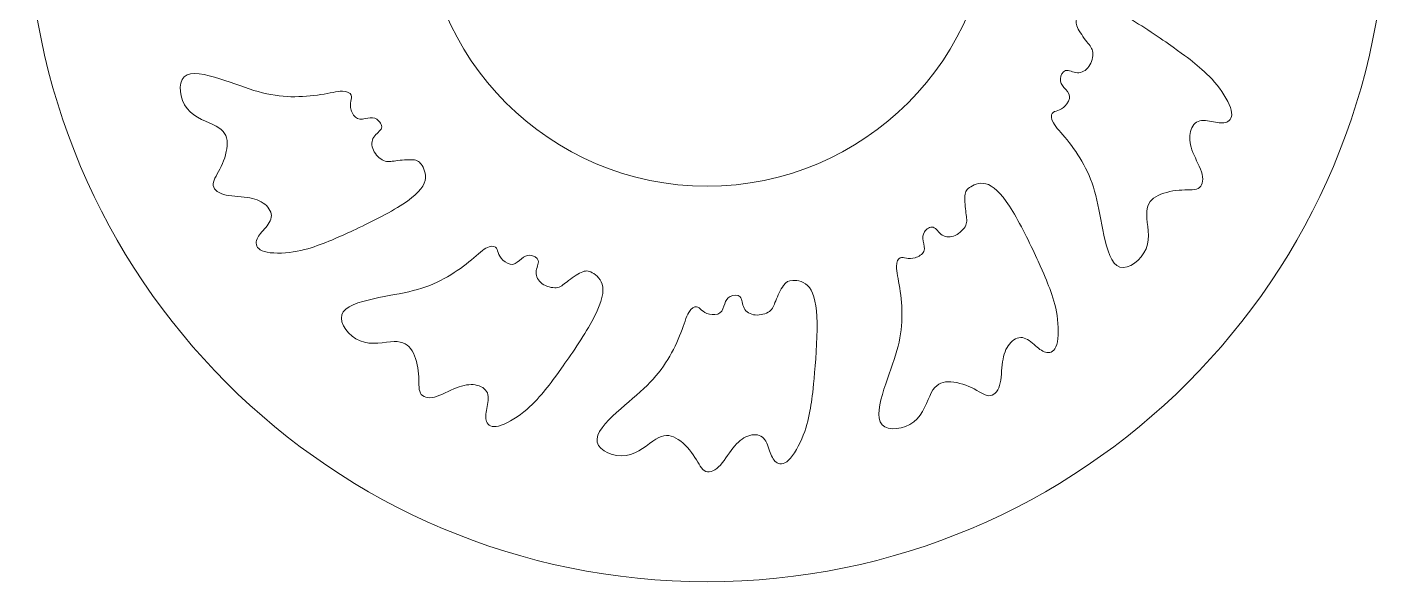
# Model space of a CAD drawing. Header units: centimetres. Extents: x -64 to 64, y -41 to 41.
# Drawn here: x -1.14 to 5.12, y -18.38 to -15.83 of the extents above; entities that cross this region are included whole.
import ezdxf

# ---------------------------------------------------------------- set-up
doc = ezdxf.new("R2010")
doc.units = ezdxf.units.CM
doc.header["$MEASUREMENT"] = 0
doc.layers.add('layer 1', color=7, linetype='Continuous')

msp = doc.modelspace()

# ---------------------------------------------------------------- linework, layer by layer
at = {"layer": 'layer 1', "color": 242, "lineweight": 9}
for points, knots in [([(1.99063, -18.38404), (3.72112, -18.38404), (5.12397, -16.98119), (5.12397, -15.2507), (5.12397, -15.2507), (5.12397, -13.5202), (3.72112, -12.11735), (1.99063, -12.11735), (1.99063, -12.11735), (0.26014, -12.11735), (-1.14271, -13.5202), (-1.14271, -15.2507), (-1.14271, -15.2507), (-1.14271, -16.98119), (0.26014, -18.38404), (1.99063, -18.38404)], [0, 0, 0, 0, 0.2, 0.2, 0.2, 0.2, 0.4, 0.4, 0.4, 0.4, 0.6, 0.6, 0.6, 0.6, 1, 1, 1, 1]), ([(1.99063, -16.56115), (2.71438, -16.56115), (3.30108, -15.97444), (3.30108, -15.2507), (3.30108, -15.2507), (3.30108, -14.52695), (2.71438, -13.94025), (1.99063, -13.94025), (1.99063, -13.94025), (1.26688, -13.94025), (0.68018, -14.52695), (0.68018, -15.2507), (0.68018, -15.2507), (0.68018, -15.97444), (1.26688, -16.56115), (1.99063, -16.56115)], [0, 0, 0, 0, 0.2, 0.2, 0.2, 0.2, 0.4, 0.4, 0.4, 0.4, 0.6, 0.6, 0.6, 0.6, 1, 1, 1, 1]), ([(4.1398, -15.92141), (4.08321, -15.88134), (3.99483, -15.82039), (3.92453, -15.78166), (3.92453, -15.78166), (3.85421, -15.74293), (3.80196, -15.72636), (3.76597, -15.73093), (3.76597, -15.73093), (3.73, -15.73548), (3.71023, -15.76113), (3.70001, -15.77994), (3.70001, -15.77994), (3.68976, -15.79876), (3.68903, -15.81067), (3.69817, -15.83018), (3.69817, -15.83018), (3.70732, -15.84966), (3.72631, -15.87668), (3.74122, -15.89582), (3.74122, -15.89582), (3.75615, -15.91492), (3.76696, -15.92613), (3.76894, -15.94518), (3.76894, -15.94518), (3.77092, -15.96425), (3.76405, -15.99113), (3.75068, -16.01), (3.75068, -16.01), (3.73731, -16.02884), (3.71748, -16.03965), (3.69768, -16.03871), (3.69768, -16.03871), (3.67782, -16.03772), (3.65796, -16.02506), (3.64363, -16.02852), (3.64363, -16.02852), (3.62927, -16.03196), (3.62039, -16.05156), (3.61946, -16.06711), (3.61946, -16.06711), (3.61856, -16.0826), (3.62552, -16.09407), (3.63583, -16.10619), (3.63583, -16.10619), (3.64614, -16.1183), (3.65976, -16.13111), (3.66148, -16.14635), (3.66148, -16.14635), (3.6632, -16.16152), (3.65304, -16.17914), (3.6418, -16.19119), (3.6418, -16.19119), (3.6305, -16.20319), (3.61809, -16.20965), (3.60735, -16.21332), (3.60735, -16.21332), (3.59657, -16.21699), (3.5874, -16.21787), (3.58213, -16.22593), (3.58213, -16.22593), (3.57686, -16.23403), (3.57546, -16.24926), (3.58719, -16.26964), (3.58719, -16.26964), (3.5989, -16.29), (3.62374, -16.31542), (3.6501, -16.34795), (3.6501, -16.34795), (3.67642, -16.38045), (3.70423, -16.42), (3.72733, -16.4624), (3.72733, -16.4624), (3.75045, -16.50477), (3.76882, -16.54996), (3.78263, -16.60427), (3.78263, -16.60427), (3.79637, -16.65856), (3.80549, -16.72189), (3.82002, -16.78774), (3.82002, -16.78774), (3.83452, -16.85358), (3.85438, -16.92196), (3.89404, -16.93407), (3.89404, -16.93407), (3.93371, -16.94613), (3.9932, -16.90198), (4.01431, -16.84933), (4.01431, -16.84933), (4.03546, -16.79662), (4.0183, -16.73541), (4.01714, -16.69304), (4.01714, -16.69304), (4.01594, -16.65066), (4.0308, -16.62708), (4.05916, -16.6101), (4.05916, -16.6101), (4.08749, -16.59309), (4.12934, -16.58267), (4.16621, -16.57987), (4.16621, -16.57987), (4.20305, -16.57702), (4.23488, -16.58179), (4.25415, -16.57195), (4.25415, -16.57195), (4.27346, -16.56205), (4.28022, -16.53753), (4.27273, -16.50663), (4.27273, -16.50663), (4.26522, -16.47573), (4.2435, -16.43846), (4.23036, -16.40558), (4.23036, -16.40558), (4.21723, -16.37265), (4.21272, -16.34411), (4.21688, -16.31868), (4.21688, -16.31868), (4.22102, -16.29329), (4.23386, -16.27104), (4.25404, -16.26292), (4.25404, -16.26292), (4.27416, -16.25476), (4.30162, -16.26073), (4.32556, -16.2653), (4.32556, -16.2653), (4.3495, -16.26985), (4.36994, -16.27299), (4.38613, -16.26629), (4.38613, -16.26629), (4.40235, -16.2596), (4.41438, -16.24306), (4.40669, -16.21143), (4.40669, -16.21143), (4.399, -16.17978), (4.3716, -16.1331), (4.34152, -16.09535), (4.34152, -16.09535), (4.31141, -16.05755), (4.27862, -16.02875), (4.24984, -16.00473), (4.24984, -16.00473), (4.2211, -15.9807), (4.19638, -15.96148), (4.1398, -15.92141)], [0, 0, 0, 0, 0.027027, 0.027027, 0.027027, 0.027027, 0.0540541, 0.0540541, 0.0540541, 0.0540541, 0.0810811, 0.0810811, 0.0810811, 0.0810811, 0.1081081, 0.1081081, 0.1081081, 0.1081081, 0.1351351, 0.1351351, 0.1351351, 0.1351351, 0.1621622, 0.1621622, 0.1621622, 0.1621622, 0.1891892, 0.1891892, 0.1891892, 0.1891892, 0.2162162, 0.2162162, 0.2162162, 0.2162162, 0.2432432, 0.2432432, 0.2432432, 0.2432432, 0.2702703, 0.2702703, 0.2702703, 0.2702703, 0.2972973, 0.2972973, 0.2972973, 0.2972973, 0.3243243, 0.3243243, 0.3243243, 0.3243243, 0.3513514, 0.3513514, 0.3513514, 0.3513514, 0.3783784, 0.3783784, 0.3783784, 0.3783784, 0.4054054, 0.4054054, 0.4054054, 0.4054054, 0.4324324, 0.4324324, 0.4324324, 0.4324324, 0.4594595, 0.4594595, 0.4594595, 0.4594595, 0.4864865, 0.4864865, 0.4864865, 0.4864865, 0.5135135, 0.5135135, 0.5135135, 0.5135135, 0.5405405, 0.5405405, 0.5405405, 0.5405405, 0.5675676, 0.5675676, 0.5675676, 0.5675676, 0.5945946, 0.5945946, 0.5945946, 0.5945946, 0.6216216, 0.6216216, 0.6216216, 0.6216216, 0.6486486, 0.6486486, 0.6486486, 0.6486486, 0.6756757, 0.6756757, 0.6756757, 0.6756757, 0.7027027, 0.7027027, 0.7027027, 0.7027027, 0.7297297, 0.7297297, 0.7297297, 0.7297297, 0.7567568, 0.7567568, 0.7567568, 0.7567568, 0.7837838, 0.7837838, 0.7837838, 0.7837838, 0.8108108, 0.8108108, 0.8108108, 0.8108108, 0.8378378, 0.8378378, 0.8378378, 0.8378378, 0.8648649, 0.8648649, 0.8648649, 0.8648649, 0.8918919, 0.8918919, 0.8918919, 0.8918919, 0.9189189, 0.9189189, 0.9189189, 0.9189189, 0.9459459, 0.9459459, 0.9459459, 0.9459459, 1, 1, 1, 1]), ([(0.33518, -16.77658), (0.39817, -16.74761), (0.49515, -16.70154), (0.56384, -16.66001), (0.56384, -16.66001), (0.63257, -16.61849), (0.67302, -16.58153), (0.68705, -16.54807), (0.68705, -16.54807), (0.70112, -16.51464), (0.68877, -16.4847), (0.67759, -16.46644), (0.67759, -16.46644), (0.66644, -16.44816), (0.65648, -16.44157), (0.63501, -16.43974), (0.63501, -16.43974), (0.61358, -16.43791), (0.58067, -16.44085), (0.55665, -16.4442), (0.55665, -16.4442), (0.53262, -16.44757), (0.51751, -16.45133), (0.50004, -16.44353), (0.50004, -16.44353), (0.48254, -16.43569), (0.46268, -16.4163), (0.45304, -16.3953), (0.45304, -16.3953), (0.4434, -16.37431), (0.44395, -16.35171), (0.45467, -16.33505), (0.45467, -16.33505), (0.46544, -16.31833), (0.48635, -16.30747), (0.49052, -16.29332), (0.49052, -16.29332), (0.49471, -16.27917), (0.48219, -16.26169), (0.46917, -16.2531), (0.46917, -16.2531), (0.45621, -16.24457), (0.44281, -16.24486), (0.42715, -16.24774), (0.42715, -16.24774), (0.41151, -16.2506), (0.3936, -16.25599), (0.37956, -16.24987), (0.37956, -16.24987), (0.36556, -16.24378), (0.35536, -16.22617), (0.35056, -16.21041), (0.35056, -16.21041), (0.34581, -16.19463), (0.34642, -16.18065), (0.34861, -16.1695), (0.34861, -16.1695), (0.35082, -16.15834), (0.35467, -16.14996), (0.3503, -16.14137), (0.3503, -16.14137), (0.34593, -16.13275), (0.33344, -16.12392), (0.30991, -16.12389), (0.30991, -16.12389), (0.28643, -16.12383), (0.25198, -16.13266), (0.21066, -16.13921), (0.21066, -16.13921), (0.16934, -16.14576), (0.12117, -16.15007), (0.07292, -16.14888), (0.07292, -16.14888), (0.02467, -16.14771), (-0.02368, -16.14102), (-0.07761, -16.12581), (-0.07761, -16.12581), (-0.13148, -16.11058), (-0.19089, -16.08682), (-0.25519, -16.06647), (-0.25519, -16.06647), (-0.31946, -16.04611), (-0.38859, -16.02913), (-0.41891, -16.05741), (-0.41891, -16.05741), (-0.44919, -16.08574), (-0.44072, -16.15933), (-0.40566, -16.20395), (-0.40566, -16.20395), (-0.3706, -16.24862), (-0.309, -16.26434), (-0.27173, -16.28452), (-0.27173, -16.28452), (-0.23443, -16.30468), (-0.22144, -16.32934), (-0.22091, -16.36239), (-0.22091, -16.36239), (-0.22036, -16.39545), (-0.23224, -16.43689), (-0.24826, -16.47023), (-0.24826, -16.47023), (-0.26422, -16.50354), (-0.28425, -16.52873), (-0.28536, -16.55034), (-0.28536, -16.55034), (-0.28644, -16.57201), (-0.26858, -16.59012), (-0.23809, -16.59909), (-0.23809, -16.59909), (-0.20758, -16.60803), (-0.16445, -16.60786), (-0.12939, -16.61292), (-0.12939, -16.61292), (-0.09429, -16.61802), (-0.06733, -16.62839), (-0.04741, -16.64469), (-0.04741, -16.64469), (-0.02746, -16.66097), (-0.01462, -16.68322), (-0.01768, -16.70474), (-0.01768, -16.70474), (-0.02068, -16.72626), (-0.03958, -16.74706), (-0.05551, -16.76549), (-0.05551, -16.76549), (-0.07141, -16.78395), (-0.08436, -16.80008), (-0.08666, -16.81747), (-0.08666, -16.81747), (-0.08897, -16.83486), (-0.08067, -16.85355), (-0.04942, -16.8627), (-0.04942, -16.8627), (-0.01817, -16.87187), (0.03596, -16.87149), (0.08369, -16.8643), (0.08369, -16.8643), (0.13148, -16.85713), (0.17283, -16.84313), (0.20801, -16.83023), (0.20801, -16.83023), (0.24319, -16.81732), (0.27219, -16.80553), (0.33518, -16.77658)], [0, 0, 0, 0, 0.027027, 0.027027, 0.027027, 0.027027, 0.0540541, 0.0540541, 0.0540541, 0.0540541, 0.0810811, 0.0810811, 0.0810811, 0.0810811, 0.1081081, 0.1081081, 0.1081081, 0.1081081, 0.1351351, 0.1351351, 0.1351351, 0.1351351, 0.1621622, 0.1621622, 0.1621622, 0.1621622, 0.1891892, 0.1891892, 0.1891892, 0.1891892, 0.2162162, 0.2162162, 0.2162162, 0.2162162, 0.2432432, 0.2432432, 0.2432432, 0.2432432, 0.2702703, 0.2702703, 0.2702703, 0.2702703, 0.2972973, 0.2972973, 0.2972973, 0.2972973, 0.3243243, 0.3243243, 0.3243243, 0.3243243, 0.3513514, 0.3513514, 0.3513514, 0.3513514, 0.3783784, 0.3783784, 0.3783784, 0.3783784, 0.4054054, 0.4054054, 0.4054054, 0.4054054, 0.4324324, 0.4324324, 0.4324324, 0.4324324, 0.4594595, 0.4594595, 0.4594595, 0.4594595, 0.4864865, 0.4864865, 0.4864865, 0.4864865, 0.5135135, 0.5135135, 0.5135135, 0.5135135, 0.5405405, 0.5405405, 0.5405405, 0.5405405, 0.5675676, 0.5675676, 0.5675676, 0.5675676, 0.5945946, 0.5945946, 0.5945946, 0.5945946, 0.6216216, 0.6216216, 0.6216216, 0.6216216, 0.6486486, 0.6486486, 0.6486486, 0.6486486, 0.6756757, 0.6756757, 0.6756757, 0.6756757, 0.7027027, 0.7027027, 0.7027027, 0.7027027, 0.7297297, 0.7297297, 0.7297297, 0.7297297, 0.7567568, 0.7567568, 0.7567568, 0.7567568, 0.7837838, 0.7837838, 0.7837838, 0.7837838, 0.8108108, 0.8108108, 0.8108108, 0.8108108, 0.8378378, 0.8378378, 0.8378378, 0.8378378, 0.8648649, 0.8648649, 0.8648649, 0.8648649, 0.8918919, 0.8918919, 0.8918919, 0.8918919, 0.9189189, 0.9189189, 0.9189189, 0.9189189, 0.9459459, 0.9459459, 0.9459459, 0.9459459, 1, 1, 1, 1]), ([(3.51652, -16.90614), (3.48754, -16.84315), (3.44147, -16.74618), (3.39995, -16.67748), (3.39995, -16.67748), (3.35842, -16.60876), (3.32146, -16.56831), (3.288, -16.55427), (3.288, -16.55427), (3.25457, -16.54021), (3.22464, -16.55256), (3.20638, -16.56374), (3.20638, -16.56374), (3.18809, -16.57489), (3.18151, -16.58485), (3.17967, -16.60631), (3.17967, -16.60631), (3.17784, -16.62775), (3.18078, -16.66065), (3.18413, -16.68468), (3.18413, -16.68468), (3.18751, -16.7087), (3.19126, -16.72382), (3.18346, -16.74129), (3.18346, -16.74129), (3.17563, -16.75879), (3.15623, -16.77865), (3.13523, -16.78829), (3.13523, -16.78829), (3.11424, -16.79793), (3.09164, -16.79738), (3.07498, -16.78666), (3.07498, -16.78666), (3.05827, -16.77589), (3.04741, -16.75498), (3.03325, -16.75081), (3.03325, -16.75081), (3.0191, -16.74662), (3.00163, -16.75914), (2.99304, -16.77216), (2.99304, -16.77216), (2.9845, -16.78512), (2.9848, -16.79851), (2.98768, -16.81418), (2.98768, -16.81418), (2.99053, -16.82982), (2.99592, -16.84773), (2.9898, -16.86176), (2.9898, -16.86176), (2.98372, -16.87577), (2.9661, -16.88596), (2.95035, -16.89077), (2.95035, -16.89077), (2.93456, -16.89551), (2.92058, -16.8949), (2.90943, -16.89272), (2.90943, -16.89272), (2.89828, -16.89051), (2.88989, -16.88666), (2.8813, -16.89103), (2.8813, -16.89103), (2.87268, -16.8954), (2.86386, -16.90789), (2.86383, -16.93142), (2.86383, -16.93142), (2.86377, -16.95489), (2.87259, -16.98934), (2.87914, -17.03067), (2.87914, -17.03067), (2.8857, -17.07199), (2.89001, -17.12015), (2.88881, -17.16841), (2.88881, -17.16841), (2.88765, -17.21666), (2.88095, -17.265), (2.86575, -17.31894), (2.86575, -17.31894), (2.85052, -17.37281), (2.82676, -17.43222), (2.8064, -17.49652), (2.8064, -17.49652), (2.78604, -17.56079), (2.76907, -17.62992), (2.79734, -17.66023), (2.79734, -17.66023), (2.82568, -17.69052), (2.89927, -17.68205), (2.94388, -17.64698), (2.94388, -17.64698), (2.98855, -17.61192), (3.00428, -17.55033), (3.02446, -17.51306), (3.02446, -17.51306), (3.04461, -17.47575), (3.06928, -17.46276), (3.10233, -17.46224), (3.10233, -17.46224), (3.13538, -17.46169), (3.17682, -17.47357), (3.21016, -17.48959), (3.21016, -17.48959), (3.24348, -17.50554), (3.26867, -17.52558), (3.29028, -17.52669), (3.29028, -17.52669), (3.31194, -17.52776), (3.33006, -17.50991), (3.33902, -17.47942), (3.33902, -17.47942), (3.34796, -17.4489), (3.34779, -17.40577), (3.35286, -17.37071), (3.35286, -17.37071), (3.35795, -17.33562), (3.36832, -17.30866), (3.38463, -17.28874), (3.38463, -17.28874), (3.40091, -17.26879), (3.42316, -17.25595), (3.44468, -17.259), (3.44468, -17.259), (3.4662, -17.262), (3.48699, -17.2809), (3.50542, -17.29683), (3.50542, -17.29683), (3.52389, -17.31273), (3.54002, -17.32569), (3.5574, -17.32799), (3.5574, -17.32799), (3.57479, -17.33029), (3.59348, -17.32199), (3.60263, -17.29075), (3.60263, -17.29075), (3.6118, -17.2595), (3.61142, -17.20536), (3.60423, -17.15763), (3.60423, -17.15763), (3.59707, -17.10985), (3.58306, -17.06849), (3.57016, -17.03332), (3.57016, -17.03332), (3.55726, -16.99814), (3.54546, -16.96913), (3.51652, -16.90614)], [0, 0, 0, 0, 0.027027, 0.027027, 0.027027, 0.027027, 0.0540541, 0.0540541, 0.0540541, 0.0540541, 0.0810811, 0.0810811, 0.0810811, 0.0810811, 0.1081081, 0.1081081, 0.1081081, 0.1081081, 0.1351351, 0.1351351, 0.1351351, 0.1351351, 0.1621622, 0.1621622, 0.1621622, 0.1621622, 0.1891892, 0.1891892, 0.1891892, 0.1891892, 0.2162162, 0.2162162, 0.2162162, 0.2162162, 0.2432432, 0.2432432, 0.2432432, 0.2432432, 0.2702703, 0.2702703, 0.2702703, 0.2702703, 0.2972973, 0.2972973, 0.2972973, 0.2972973, 0.3243243, 0.3243243, 0.3243243, 0.3243243, 0.3513514, 0.3513514, 0.3513514, 0.3513514, 0.3783784, 0.3783784, 0.3783784, 0.3783784, 0.4054054, 0.4054054, 0.4054054, 0.4054054, 0.4324324, 0.4324324, 0.4324324, 0.4324324, 0.4594595, 0.4594595, 0.4594595, 0.4594595, 0.4864865, 0.4864865, 0.4864865, 0.4864865, 0.5135135, 0.5135135, 0.5135135, 0.5135135, 0.5405405, 0.5405405, 0.5405405, 0.5405405, 0.5675676, 0.5675676, 0.5675676, 0.5675676, 0.5945946, 0.5945946, 0.5945946, 0.5945946, 0.6216216, 0.6216216, 0.6216216, 0.6216216, 0.6486486, 0.6486486, 0.6486486, 0.6486486, 0.6756757, 0.6756757, 0.6756757, 0.6756757, 0.7027027, 0.7027027, 0.7027027, 0.7027027, 0.7297297, 0.7297297, 0.7297297, 0.7297297, 0.7567568, 0.7567568, 0.7567568, 0.7567568, 0.7837838, 0.7837838, 0.7837838, 0.7837838, 0.8108108, 0.8108108, 0.8108108, 0.8108108, 0.8378378, 0.8378378, 0.8378378, 0.8378378, 0.8648649, 0.8648649, 0.8648649, 0.8648649, 0.8918919, 0.8918919, 0.8918919, 0.8918919, 0.9189189, 0.9189189, 0.9189189, 0.9189189, 0.9459459, 0.9459459, 0.9459459, 0.9459459, 1, 1, 1, 1]), ([(1.31991, -17.39986), (1.35998, -17.34328), (1.42093, -17.2549), (1.45967, -17.1846), (1.45967, -17.1846), (1.4984, -17.11427), (1.51497, -17.06203), (1.51039, -17.02604), (1.51039, -17.02604), (1.50585, -16.99007), (1.4802, -16.9703), (1.46138, -16.96008), (1.46138, -16.96008), (1.44257, -16.94983), (1.43066, -16.9491), (1.41115, -16.95824), (1.41115, -16.95824), (1.39167, -16.96739), (1.36464, -16.98637), (1.34551, -17.00128), (1.34551, -17.00128), (1.32641, -17.01622), (1.3152, -17.02703), (1.29615, -17.02901), (1.29615, -17.02901), (1.27708, -17.03099), (1.2502, -17.02411), (1.23133, -17.01075), (1.23133, -17.01075), (1.21249, -16.99738), (1.20168, -16.97755), (1.20261, -16.95775), (1.20261, -16.95775), (1.2036, -16.93789), (1.21627, -16.91803), (1.21281, -16.9037), (1.21281, -16.9037), (1.20937, -16.88934), (1.18977, -16.88046), (1.17422, -16.87953), (1.17422, -16.87953), (1.15873, -16.87862), (1.14725, -16.88558), (1.13514, -16.89589), (1.13514, -16.89589), (1.12303, -16.9062), (1.11021, -16.91983), (1.09498, -16.92155), (1.09498, -16.92155), (1.07981, -16.92327), (1.06219, -16.9131), (1.05014, -16.90186), (1.05014, -16.90186), (1.03814, -16.89056), (1.03167, -16.87816), (1.028, -16.86741), (1.028, -16.86741), (1.02433, -16.85664), (1.02346, -16.84746), (1.01539, -16.84219), (1.01539, -16.84219), (1.0073, -16.83692), (0.99207, -16.83553), (0.97168, -16.84726), (0.97168, -16.84726), (0.95133, -16.85897), (0.9259, -16.88381), (0.89338, -16.91016), (0.89338, -16.91016), (0.86088, -16.93649), (0.82133, -16.9643), (0.77893, -16.98739), (0.77893, -16.98739), (0.73656, -17.01051), (0.69133, -17.02889), (0.63705, -17.04269), (0.63705, -17.04269), (0.58277, -17.05644), (0.51943, -17.06555), (0.45359, -17.08008), (0.45359, -17.08008), (0.38775, -17.09459), (0.31937, -17.11445), (0.30726, -17.15411), (0.30726, -17.15411), (0.2952, -17.19377), (0.33935, -17.25327), (0.392, -17.27438), (0.392, -17.27438), (0.44471, -17.29552), (0.50592, -17.27837), (0.54829, -17.2772), (0.54829, -17.2772), (0.59066, -17.27601), (0.61425, -17.29086), (0.63123, -17.31923), (0.63123, -17.31923), (0.64824, -17.34756), (0.65866, -17.38941), (0.66146, -17.42628), (0.66146, -17.42628), (0.66431, -17.46311), (0.65953, -17.49494), (0.66938, -17.51422), (0.66938, -17.51422), (0.67928, -17.53353), (0.7038, -17.54029), (0.7347, -17.5328), (0.7347, -17.5328), (0.76559, -17.52529), (0.80287, -17.50356), (0.83575, -17.49043), (0.83575, -17.49043), (0.86868, -17.4773), (0.89722, -17.47278), (0.92264, -17.47695), (0.92264, -17.47695), (0.94804, -17.48108), (0.97029, -17.49392), (0.97841, -17.51411), (0.97841, -17.51411), (0.98656, -17.53423), (0.98059, -17.56169), (0.97602, -17.58563), (0.97602, -17.58563), (0.97148, -17.60956), (0.96833, -17.63001), (0.97503, -17.6462), (0.97503, -17.6462), (0.98173, -17.66242), (0.99827, -17.67445), (1.0299, -17.66676), (1.0299, -17.66676), (1.06155, -17.65907), (1.10823, -17.63167), (1.14597, -17.60158), (1.14597, -17.60158), (1.18377, -17.57147), (1.21257, -17.53868), (1.2366, -17.50991), (1.2366, -17.50991), (1.26062, -17.48117), (1.27984, -17.45645), (1.31991, -17.39986)], [0, 0, 0, 0, 0.027027, 0.027027, 0.027027, 0.027027, 0.0540541, 0.0540541, 0.0540541, 0.0540541, 0.0810811, 0.0810811, 0.0810811, 0.0810811, 0.1081081, 0.1081081, 0.1081081, 0.1081081, 0.1351351, 0.1351351, 0.1351351, 0.1351351, 0.1621622, 0.1621622, 0.1621622, 0.1621622, 0.1891892, 0.1891892, 0.1891892, 0.1891892, 0.2162162, 0.2162162, 0.2162162, 0.2162162, 0.2432432, 0.2432432, 0.2432432, 0.2432432, 0.2702703, 0.2702703, 0.2702703, 0.2702703, 0.2972973, 0.2972973, 0.2972973, 0.2972973, 0.3243243, 0.3243243, 0.3243243, 0.3243243, 0.3513514, 0.3513514, 0.3513514, 0.3513514, 0.3783784, 0.3783784, 0.3783784, 0.3783784, 0.4054054, 0.4054054, 0.4054054, 0.4054054, 0.4324324, 0.4324324, 0.4324324, 0.4324324, 0.4594595, 0.4594595, 0.4594595, 0.4594595, 0.4864865, 0.4864865, 0.4864865, 0.4864865, 0.5135135, 0.5135135, 0.5135135, 0.5135135, 0.5405405, 0.5405405, 0.5405405, 0.5405405, 0.5675676, 0.5675676, 0.5675676, 0.5675676, 0.5945946, 0.5945946, 0.5945946, 0.5945946, 0.6216216, 0.6216216, 0.6216216, 0.6216216, 0.6486486, 0.6486486, 0.6486486, 0.6486486, 0.6756757, 0.6756757, 0.6756757, 0.6756757, 0.7027027, 0.7027027, 0.7027027, 0.7027027, 0.7297297, 0.7297297, 0.7297297, 0.7297297, 0.7567568, 0.7567568, 0.7567568, 0.7567568, 0.7837838, 0.7837838, 0.7837838, 0.7837838, 0.8108108, 0.8108108, 0.8108108, 0.8108108, 0.8378378, 0.8378378, 0.8378378, 0.8378378, 0.8648649, 0.8648649, 0.8648649, 0.8648649, 0.8918919, 0.8918919, 0.8918919, 0.8918919, 0.9189189, 0.9189189, 0.9189189, 0.9189189, 0.9459459, 0.9459459, 0.9459459, 0.9459459, 1, 1, 1, 1]), ([(2.48435, -17.4473), (2.49079, -17.37826), (2.49935, -17.27124), (2.49775, -17.19098), (2.49775, -17.19098), (2.49614, -17.11072), (2.48435, -17.0572), (2.46242, -17.02831), (2.46242, -17.02831), (2.44049, -16.99942), (2.40837, -16.99514), (2.38697, -16.99569), (2.38697, -16.99569), (2.36556, -16.99622), (2.35488, -17.00154), (2.34256, -17.01922), (2.34256, -17.01922), (2.33024, -17.03687), (2.31635, -17.06683), (2.30723, -17.08932), (2.30723, -17.08932), (2.29815, -17.1118), (2.29387, -17.12677), (2.27835, -17.13801), (2.27835, -17.13801), (2.26283, -17.14925), (2.23609, -17.15673), (2.21309, -17.15461), (2.21309, -17.15461), (2.19008, -17.15245), (2.1708, -17.14069), (2.16172, -17.12304), (2.16172, -17.12304), (2.15263, -17.10536), (2.15368, -17.08183), (2.14352, -17.07114), (2.14352, -17.07114), (2.13335, -17.06043), (2.11195, -17.06255), (2.09803, -17.06951), (2.09803, -17.06951), (2.08414, -17.07647), (2.0777, -17.08824), (2.07234, -17.10324), (2.07234, -17.10324), (2.06701, -17.1182), (2.06273, -17.1364), (2.05042, -17.14552), (2.05042, -17.14552), (2.03813, -17.15461), (2.01777, -17.15461), (2.00173, -17.15088), (2.00173, -17.15088), (1.98568, -17.14712), (1.97389, -17.13961), (1.96532, -17.13212), (1.96532, -17.13212), (1.95676, -17.12464), (1.95143, -17.11713), (1.94179, -17.1166), (1.94179, -17.1166), (1.93216, -17.11608), (1.91826, -17.12248), (1.90647, -17.14284), (1.90647, -17.14284), (1.89471, -17.16317), (1.8851, -17.19738), (1.8701, -17.23646), (1.8701, -17.23646), (1.85513, -17.27552), (1.83477, -17.31937), (1.80961, -17.36058), (1.80961, -17.36058), (1.78448, -17.40179), (1.75452, -17.44031), (1.71439, -17.47939), (1.71439, -17.47939), (1.67426, -17.51844), (1.62397, -17.55802), (1.5742, -17.60351), (1.5742, -17.60351), (1.52443, -17.64899), (1.47516, -17.70039), (1.48451, -17.74078), (1.48451, -17.74078), (1.49388, -17.78117), (1.56185, -17.81062), (1.61803, -17.80258), (1.61803, -17.80258), (1.67423, -17.79454), (1.71867, -17.74905), (1.75478, -17.72686), (1.75478, -17.72686), (1.79089, -17.70464), (1.81873, -17.70572), (1.84762, -17.7218), (1.84762, -17.7218), (1.8765, -17.73784), (1.90647, -17.76886), (1.92732, -17.79938), (1.92732, -17.79938), (1.9482, -17.82987), (1.95999, -17.85983), (1.97817, -17.8716), (1.97817, -17.8716), (1.99637, -17.88336), (2.021, -17.87695), (2.04401, -17.85503), (2.04401, -17.85503), (2.06701, -17.83307), (2.08842, -17.79562), (2.11035, -17.76781), (2.11035, -17.76781), (2.1323, -17.73997), (2.15476, -17.72177), (2.17884, -17.71268), (2.17884, -17.71268), (2.20292, -17.70357), (2.22861, -17.70357), (2.24573, -17.71696), (2.24573, -17.71696), (2.26285, -17.73033), (2.27142, -17.75709), (2.27942, -17.7801), (2.27942, -17.7801), (2.28746, -17.8031), (2.29495, -17.82238), (2.30884, -17.83307), (2.30884, -17.83307), (2.32276, -17.84376), (2.34311, -17.84591), (2.36664, -17.82343), (2.36664, -17.82343), (2.3902, -17.80095), (2.41693, -17.75389), (2.43458, -17.70895), (2.43458, -17.70895), (2.45226, -17.66399), (2.46082, -17.62118), (2.46723, -17.58426), (2.46723, -17.58426), (2.47366, -17.54733), (2.47794, -17.51632), (2.48435, -17.4473)], [0, 0, 0, 0, 0.027027, 0.027027, 0.027027, 0.027027, 0.0540541, 0.0540541, 0.0540541, 0.0540541, 0.0810811, 0.0810811, 0.0810811, 0.0810811, 0.1081081, 0.1081081, 0.1081081, 0.1081081, 0.1351351, 0.1351351, 0.1351351, 0.1351351, 0.1621622, 0.1621622, 0.1621622, 0.1621622, 0.1891892, 0.1891892, 0.1891892, 0.1891892, 0.2162162, 0.2162162, 0.2162162, 0.2162162, 0.2432432, 0.2432432, 0.2432432, 0.2432432, 0.2702703, 0.2702703, 0.2702703, 0.2702703, 0.2972973, 0.2972973, 0.2972973, 0.2972973, 0.3243243, 0.3243243, 0.3243243, 0.3243243, 0.3513514, 0.3513514, 0.3513514, 0.3513514, 0.3783784, 0.3783784, 0.3783784, 0.3783784, 0.4054054, 0.4054054, 0.4054054, 0.4054054, 0.4324324, 0.4324324, 0.4324324, 0.4324324, 0.4594595, 0.4594595, 0.4594595, 0.4594595, 0.4864865, 0.4864865, 0.4864865, 0.4864865, 0.5135135, 0.5135135, 0.5135135, 0.5135135, 0.5405405, 0.5405405, 0.5405405, 0.5405405, 0.5675676, 0.5675676, 0.5675676, 0.5675676, 0.5945946, 0.5945946, 0.5945946, 0.5945946, 0.6216216, 0.6216216, 0.6216216, 0.6216216, 0.6486486, 0.6486486, 0.6486486, 0.6486486, 0.6756757, 0.6756757, 0.6756757, 0.6756757, 0.7027027, 0.7027027, 0.7027027, 0.7027027, 0.7297297, 0.7297297, 0.7297297, 0.7297297, 0.7567568, 0.7567568, 0.7567568, 0.7567568, 0.7837838, 0.7837838, 0.7837838, 0.7837838, 0.8108108, 0.8108108, 0.8108108, 0.8108108, 0.8378378, 0.8378378, 0.8378378, 0.8378378, 0.8648649, 0.8648649, 0.8648649, 0.8648649, 0.8918919, 0.8918919, 0.8918919, 0.8918919, 0.9189189, 0.9189189, 0.9189189, 0.9189189, 0.9459459, 0.9459459, 0.9459459, 0.9459459, 1, 1, 1, 1])]:
    msp.add_open_spline(points, degree=3, knots=knots, dxfattribs=at)

doc.saveas('drawing.dxf')
